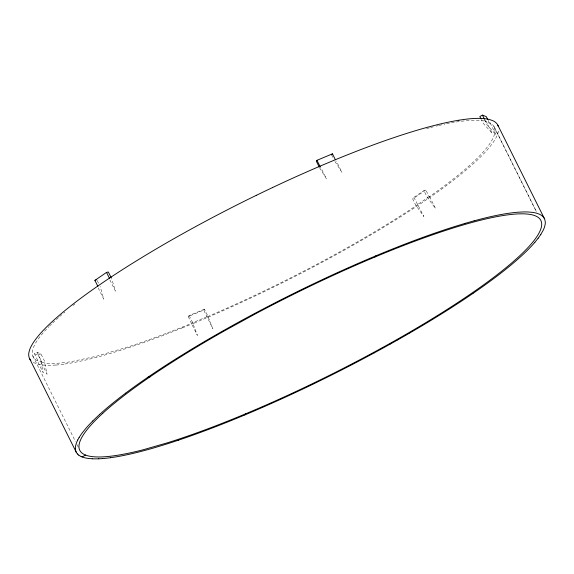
<?xml version="1.0" encoding="UTF-8"?>
<svg xmlns="http://www.w3.org/2000/svg" width="574" height="574" viewBox="0 0 574 574"><rect width="100%" height="100%" fill="white"/><g stroke="black" fill="none" stroke-linecap="round" stroke-linejoin="round"><path stroke-width="0.43" stroke-dasharray="2.87 2.15" d="M203.741 310.068L204.409 309.185L207.723 315.844L212.904 328.902L203.741 310.068L188.272 316.539L191.415 323.392A257.582 44.284 -26.5 0 1 127.033 347.263L96.69 356.174L71.42 361.62A257.582 44.284 -26.5 0 1 41.055 362.194L47.039 374.198L44.205 360.494L40.89 353.842L37.095 352.371L34.44 353.763L37.755 360.415L41.601 361.907L41.055 362.194M188.272 316.539L189.119 315.585L204.409 309.185M484.65 119.564L485.762 121.781L489.6 123.274L490.153 122.98A257.582 44.284 -26.5 0 1 493.862 126.302C496.201 130.269 494.587 135.098 492.679 138.886A257.582 44.284 -26.5 0 1 474.712 160.691L471.268 163.906A257.582 44.284 -26.5 0 1 429.546 196.552L429.137 196.66L425.822 190.008L423.877 190.539L412.39 198.403L415.705 205.062L423.87 216.527L414.198 197.965L412.39 198.403M425.822 190.008L414.198 197.965M429.137 196.66L417.513 204.624M34.44 353.763L38.279 355.249L40.89 353.842M485.762 121.781L486.3 121.487L492.284 133.491L483.15 123.195L481.306 119.5M37.095 352.371L40.41 359.023L43.186 372.705L37.202 360.709L37.755 360.415M207.056 316.719L191.587 323.191M194.191 323.054L206.037 318.075A260.797 44.837 -26.5 0 0 218.034 312.887L230.16 307.506A261.816 45.016 -26.5 0 0 246.468 300.051L254.655 296.213A260.345 44.765 -26.5 0 0 266.96 290.336L279.251 284.331A260.696 44.822 -26.5 0 0 291.499 278.203L303.675 271.976A260.338 44.758 -26.5 0 0 315.736 265.669L327.654 259.297A261.672 44.987 -26.5 0 0 343.274 250.73L350.944 246.425A261.902 45.03 -26.5 0 0 365.947 237.808L373.265 233.503A260.431 44.772 -26.5 0 0 383.999 227.067L394.395 220.667A261.895 45.03 -26.5 0 0 407.698 212.237L414.091 208.068A260.696 44.822 -26.5 0 0 423.332 201.904L432.136 195.842A261.78 45.009 -26.5 0 0 443.121 187.992L448.337 184.118A260.704 44.822 -26.5 0 0 455.691 178.485L462.515 173.025A260.366 44.765 -26.5 0 0 468.793 167.752L474.519 162.686A261.715 44.994 -26.5 0 0 481.242 156.264L484.205 153.215A260.539 44.794 -26.5 0 0 488.151 148.838L491.48 144.713A261.105 44.894 -26.5 0 0 494.185 140.852L494.946 139.633A261.78 45.009 -26.5 0 0 498.031 132.953L498.483 130.987A260.366 44.765 -26.5 0 0 498.655 129.157M182.539 327.811L174.891 330.854A261.622 44.98 -26.5 0 1 159.931 336.608L149.039 340.619A260.345 44.765 -26.5 0 1 138.463 344.357L128.224 347.822A260.79 44.837 -26.5 0 1 118.366 350.994L108.895 353.864A260.359 44.765 -26.5 0 1 99.854 356.425L94.079 357.961A261.622 44.98 -26.5 0 1 83.144 360.608L78.007 361.713A261.622 44.98 -26.5 0 1 68.406 363.493L63.972 364.153M55.822 365.035L50.369 365.301A260.797 44.837 -26.5 0 1 45.504 365.229L42.591 364.999A261.966 45.037 -26.5 0 1 37.575 364.081L34.54 362.998A260.345 44.758 -26.5 0 1 32.861 362.094M334.922 161.452L341.925 172.293L336.342 161.093M319.632 167.845L326.419 178.787L320.837 167.586M493.862 126.302L536.518 211.856M494.537 127.693L536.396 211.648M490.153 122.98L496.137 134.983L486.946 124.666L484.37 119.492M488.13 120.318L489.6 123.274M429.546 196.552L435.53 208.549L427.2 197.191L423.877 190.539M331.607 154.801L333.817 159.235M189.119 315.585L192.434 322.236L197.399 335.395L191.415 323.392M109.864 279.961L115.453 291.162L111.65 278.627M97.214 280.586L99.058 284.281M98.211 287.94L103.794 299.14L100.163 286.498M38.279 355.249L41.601 361.907M32.826 355.995L75.481 441.55M76.952 444.541L78.272 447.146M417.886 204.531A257.582 44.284 -26.5 0 1 206.92 316.905M37.202 360.709A257.582 44.284 -26.5 0 1 48.862 326.714M49.464 326.104A257.582 44.284 -26.5 0 1 51.99 323.621M52.65 322.997A257.582 44.284 -26.5 0 1 58.519 317.594M59.775 316.482A257.582 44.284 -26.5 0 1 62.379 314.229M63.714 313.088A257.582 44.284 -26.5 0 1 64.891 312.098M72.977 305.526A257.582 44.284 -26.5 0 1 74.957 303.969M426.626 128.576A257.582 44.284 -26.5 0 1 429.869 127.715M430.672 127.507A257.582 44.284 -26.5 0 1 435.386 126.323M436.154 126.137A257.582 44.284 -26.5 0 1 438.443 125.591M439.196 125.419A257.582 44.284 -26.5 0 1 444.828 124.163M446.493 123.819A257.582 44.284 -26.5 0 1 486.3 121.487M194.263 323.026A260.797 44.837 -26.5 0 1 182.611 327.783M63.822 364.203A261.816 45.016 -26.5 0 1 55.664 365.086"/><path stroke-width="0.86" d="M77.741 439.964L79.054 437.61M540.823 234.407L542.896 230.827A261.565 44.973 -26.5 0 0 544.669 226.5L545.128 224.534A260.747 44.829 -26.5 0 0 545.278 221.844L544.783 219.462A261.565 44.973 -26.5 0 0 543.126 216.778L541.87 215.652A261.565 44.973 -26.5 0 0 538.52 213.844L536.425 213.162A260.74 44.829 -26.5 0 0 532.737 212.416L528.496 212.007A260.74 44.829 -26.5 0 0 523.631 211.935L518.179 212.201A261.565 44.973 -26.5 0 0 510.035 213.083L505.586 213.75A261.565 44.973 -26.5 0 0 496.001 215.523L490.856 216.628A260.747 44.829 -26.5 0 0 482.734 218.558L474.146 220.811M335.395 159.759L332.454 153.839L316.977 160.318L316.317 161.194L319.266 167.106M538.118 238.267L534.789 242.386M178.241 440.251L185.108 437.912A260.74 44.829 -26.5 0 0 195.684 434.166L206.575 430.156A261.557 44.973 -26.5 0 0 221.542 424.401L229.184 421.366A261.557 44.973 -26.5 0 0 244.768 414.966L245.772 413.746M374.872 257.044L375.884 255.817L379.809 254.182A260.74 44.829 -26.5 0 1 391.461 249.432L402.891 244.904A260.74 44.829 -26.5 0 1 414.069 240.635L421.366 237.93A261.565 44.973 -26.5 0 1 435.558 232.879L445.776 229.421A260.74 44.829 -26.5 0 1 455.634 226.249L465.105 223.379M331.607 154.801L332.454 153.839M92.758 420.972L89.795 424.028A260.74 44.829 -26.5 0 0 85.849 428.405L82.52 432.523A261.557 44.973 -26.5 0 0 79.09 437.603M99.481 414.557L105.207 409.484A260.74 44.829 -26.5 0 1 111.485 404.218L118.309 398.758A260.74 44.829 -26.5 0 1 125.62 393.161M125.663 393.125L130.843 389.28A261.557 44.973 -26.5 0 1 141.886 381.401L147.683 377.369A261.557 44.973 -26.5 0 1 159.931 369.175L166.302 364.999A261.557 44.973 -26.5 0 1 179.619 356.576L190.001 350.176A260.74 44.829 -26.5 0 1 200.735 343.74L208.053 339.435A261.557 44.973 -26.5 0 1 223.071 330.825L234.601 324.36A260.74 44.829 -26.5 0 1 246.346 317.946L254.275 313.684A261.557 44.973 -26.5 0 1 270.325 305.282L278.433 301.099A261.557 44.973 -26.5 0 1 294.749 292.927L302.943 288.887A261.565 44.973 -26.5 0 1 319.381 281.016L327.532 277.192A261.565 44.973 -26.5 0 1 343.869 269.723L355.966 264.349A260.74 44.829 -26.5 0 1 367.963 259.161L375.884 255.817M97.845 286.29L94.897 280.377L106.527 272.413L108.335 271.976L111.284 277.888M472.962 293.422L478.781 289.396A260.74 44.829 -26.5 0 0 487.125 283.463L494.982 277.665A261.565 44.973 -26.5 0 0 504.675 270.189L509.16 266.573A260.74 44.829 -26.5 0 0 515.438 261.306L521.156 256.234A261.565 44.973 -26.5 0 0 527.886 249.812L530.85 246.763A260.747 44.829 -26.5 0 0 534.832 242.314M408.882 333.516L419.91 327.051A260.74 44.829 -26.5 0 0 430.636 320.615L441.04 314.222A260.74 44.829 -26.5 0 0 451.078 307.886L460.735 301.623A261.565 44.973 -26.5 0 0 472.969 293.407M397.581 339.973L389.918 344.278M487.756 119.579L486.286 116.622L482.44 115.13L479.835 116.544L480.94 118.761M374.298 352.852L362.381 359.224A260.74 44.829 -26.5 0 1 350.312 365.53L342.212 369.692A261.565 44.973 -26.5 0 1 325.924 377.857L313.598 383.891A260.74 44.829 -26.5 0 1 301.3 389.768L289.023 395.493A260.74 44.829 -26.5 0 1 276.804 401.054L268.711 404.663A261.557 44.973 -26.5 0 1 252.675 411.63L244.761 414.973M81.178 456.545L82.125 456.947L85.634 455.074M256.298 195.339L248.104 199.357A261.572 44.973 -26.5 0 0 231.76 207.566L223.688 211.713A261.192 44.908 -26.5 0 0 211.619 218.02L199.702 224.391A260.366 44.765 -26.5 0 0 187.956 230.813L176.419 237.263A261.679 44.987 -26.5 0 0 161.409 245.88L154.09 250.185A260.345 44.765 -26.5 0 0 143.364 256.621L132.96 263.014A261.622 44.98 -26.5 0 0 119.665 271.452L113.265 275.613A260.79 44.837 -26.5 0 0 104.023 281.784L95.219 287.847A261.622 44.98 -26.5 0 0 84.206 295.725L79.018 299.571A260.345 44.765 -26.5 0 0 71.664 305.203L64.84 310.663A260.46 44.779 -26.5 0 0 58.562 315.937L52.844 321.002A261.522 44.966 -26.5 0 0 46.114 327.431L43.15 330.473A261.873 45.023 -26.5 0 0 38.042 336.235L35.882 338.976A261.572 44.973 -26.5 0 0 32.409 344.056L31.104 346.409A261.522 44.966 -26.5 0 0 29.331 350.736L28.872 352.701A261.873 45.023 -26.5 0 0 28.815 356.224L29.217 357.781A260.79 44.837 -26.5 0 0 30.35 359.841L30.874 360.458M272.7 187.476L280.887 183.637A261.672 44.987 -26.5 0 1 297.196 176.182L309.321 170.801A260.431 44.779 -26.5 0 1 321.325 165.613L333.164 160.634A260.431 44.779 -26.5 0 1 344.816 155.877L356.246 151.357A260.338 44.758 -26.5 0 1 367.425 147.08L374.722 144.375A261.672 44.987 -26.5 0 1 388.921 139.317L399.131 135.866A260.338 44.758 -26.5 0 1 408.997 132.694L415.346 130.75A261.966 45.037 -26.5 0 1 427.501 127.256L436.089 125.01A260.374 44.765 -26.5 0 1 444.211 123.08L449.349 121.975A261.572 44.973 -26.5 0 1 458.884 120.231M94.897 280.377L96.195 280.019M147.683 377.369L150.187 376.723M458.942 120.196L465.514 119.256A260.696 44.822 -26.5 0 1 471.541 118.653L475.236 118.438A261.909 45.03 -26.5 0 1 481.859 118.452L486.121 118.861A260.467 44.779 -26.5 0 1 489.78 119.607L492.822 120.691A260.79 44.837 -26.5 0 1 495.233 122.104L496.481 123.231A261.45 44.951 -26.5 0 1 498.139 125.907L498.376 126.667M110.61 457.708L115.058 457.04A261.557 44.973 -26.5 0 0 124.673 455.261L129.789 454.163A261.557 44.973 -26.5 0 0 140.745 451.508L146.499 449.98A260.74 44.829 -26.5 0 0 155.54 447.419L165.003 444.541A261.557 44.973 -26.5 0 0 178.256 440.244M102.459 458.59L98.764 458.805M92.149 458.784L87.879 458.375A260.74 44.829 -26.5 0 1 84.22 457.629L82.125 456.947M78.767 455.139L77.519 454.012M497.837 125.182L544.475 218.737M482.44 115.13L484.284 118.825M316.977 160.318L320.299 166.969M106.527 272.413L109.476 278.325M29.525 358.499L76.163 452.054M75.366 448.947L75.861 451.329A261.557 44.973 -26.5 0 0 77.547 454.005M389.94 344.257A261.565 44.973 -26.5 0 1 374.327 352.831M540.844 234.364A260.747 44.829 -26.5 0 1 538.139 238.224M110.638 457.693A261.557 44.973 -26.5 0 1 102.488 458.576M98.793 458.791A261.557 44.973 -26.5 0 1 92.177 458.777M77.777 439.957A261.557 44.973 -26.5 0 0 76.005 444.283L75.517 446.256A260.74 44.829 -26.5 0 0 75.402 448.983M92.794 420.972A261.557 44.973 -26.5 0 1 99.517 414.55M81.199 456.552A260.74 44.829 -26.5 0 1 78.789 455.146M256.269 195.361A261.572 44.973 -26.5 0 1 272.672 187.49M408.953 333.472A260.74 44.829 -26.5 0 1 397.66 339.93M465.04 223.394A260.74 44.829 -26.5 0 1 474.081 220.832M102.732 413.337L99.288 416.545A257.582 44.284 -26.5 0 0 122.671 454.371L127.507 453.424A257.582 44.284 -26.5 0 0 143.328 449.729L167.242 442.863A257.582 44.284 -26.5 0 0 461.496 300.109A257.582 44.284 -26.5 0 0 511.09 214.461L506.957 214.97A257.582 44.284 -26.5 0 0 286.943 297.576L278.921 301.63A257.582 44.284 -26.5 0 0 255.136 314.021L224.405 330.882A257.582 44.284 -26.5 0 0 102.732 413.337"/></g></svg>
